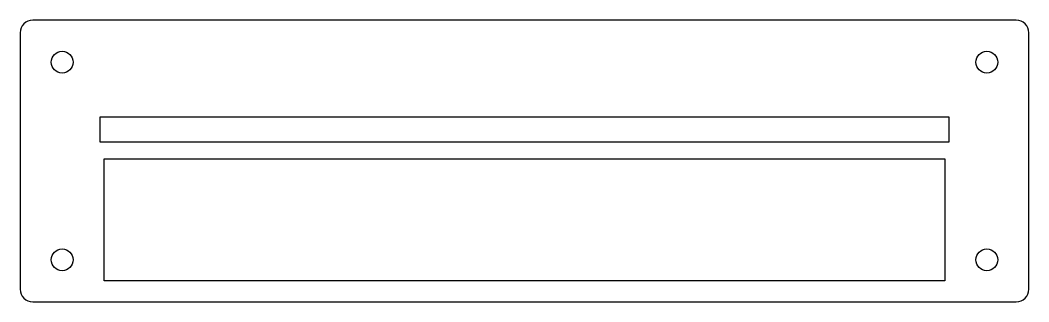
# Model space of a CAD drawing. Header units: millimetres. Extents: x -120 to 120, y -41 to 26.
import ezdxf

# ---------------------------------------------------------------- set-up
doc = ezdxf.new("R2010")
doc.units = ezdxf.units.MM
doc.layers.get('0').update_dxf_attribs({"linetype": 'CONTINUOUS'})

msp = doc.modelspace()

# ---------------------------------------------------------------- linework, layer by layer
msp.add_lwpolyline([(-120, -38, 0.414214), (-117, -41), (117, -41, 0.414214), (120, -38), (120, 23, 0.414214), (117, 26), (-117, 26, 0.414214), (-120, 23)], format="xyb", close=True)
for points in [[(101, 3), (101, -3), (-101, -3), (-101, 3)], [(-100, -7), (100, -7), (100, -36), (-100, -36)]]:
    msp.add_lwpolyline(points, close=True)
for centre in [(-110, 16), (110, 16), (-110, -31), (110, -31)]:
    msp.add_circle(centre, 2.6)

doc.saveas('drawing.dxf')
